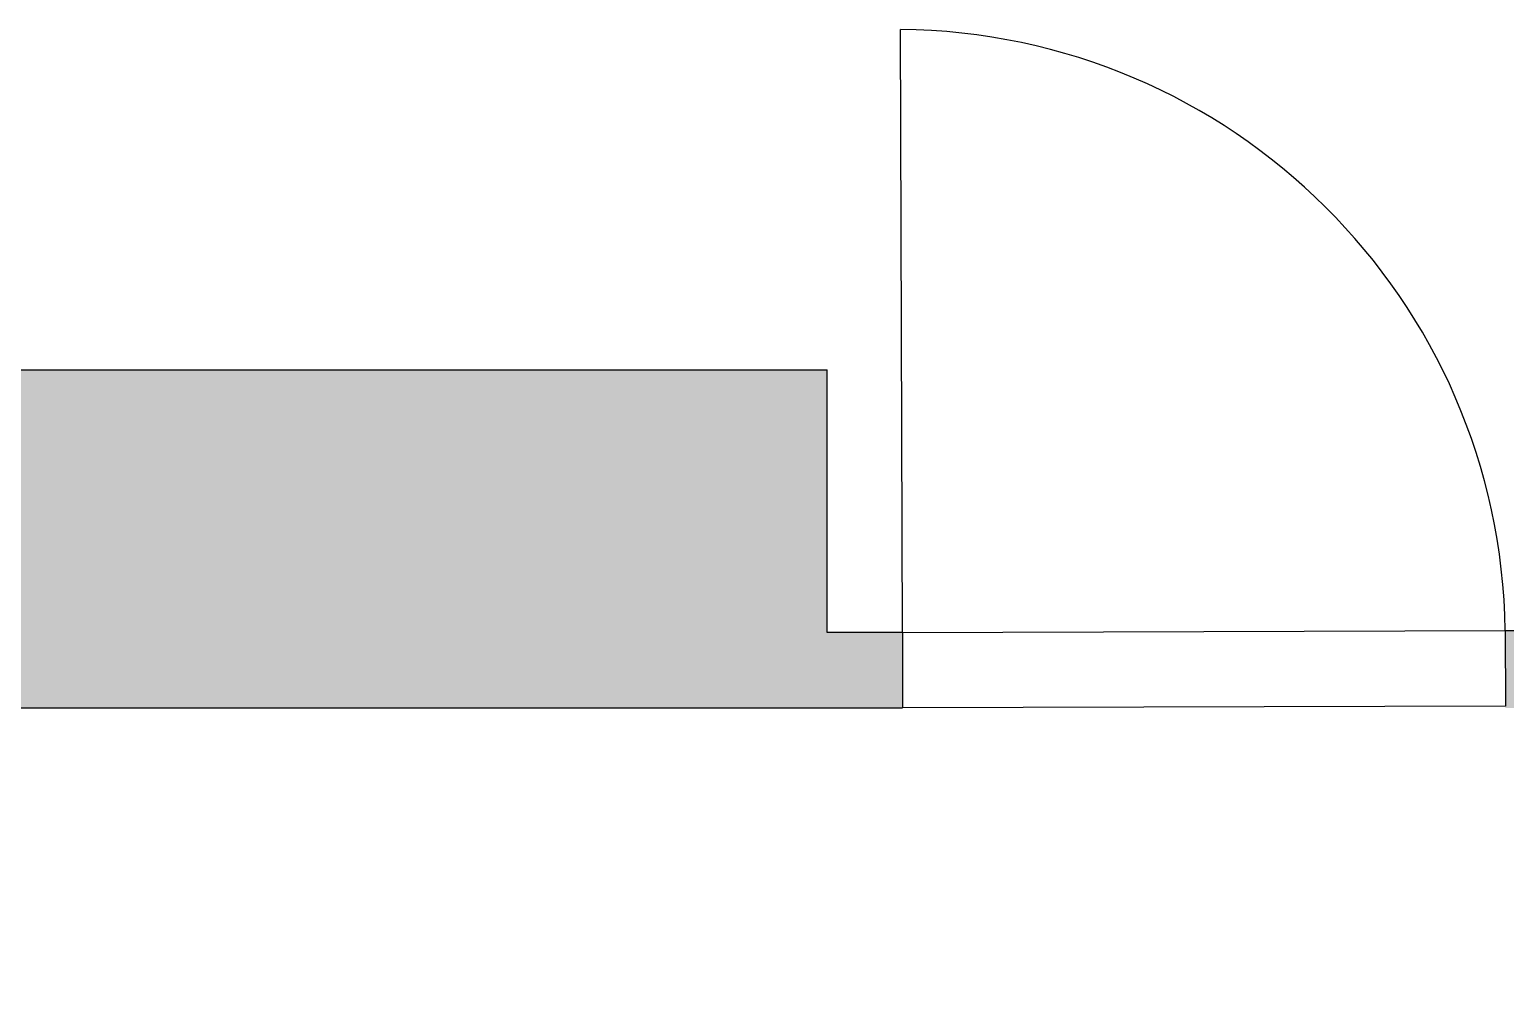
# Model space of a CAD drawing. Header units: millimetres. Extents: x 1227 to 9591, y 2506 to 9588.
# Drawn here: x 3734.5 to 3931, y 6968.5 to 7097.4 of the extents above; entities that cross this region are included whole.
import ezdxf

# ---------------------------------------------------------------- set-up
doc = ezdxf.new("R2010")
doc.units = ezdxf.units.MM
doc.layers.add('infissi', color=8, linetype='Continuous')
doc.layers.add('sectioned walls', color=7, linetype='Continuous')

msp = doc.modelspace()

# ---------------------------------------------------------------- hatches: boundary and pattern name
at = {"layer": 'sectioned walls'}
h = msp.add_hatch(color=256, dxfattribs=at)
h.dxf.hatch_style = 1
h.paths.add_polyline_path([(3840.7, 7052.135), (3473.683, 7052.133), (3473.685, 6546.995), (3503.685, 6546.995), (3503.685, 6577.089), (3493.945, 6577.089), (3493.945, 7007.141), (3850.731, 7007.135), (3850.7, 7017.17), (3840.7, 7017.17)])
h.paths.add_polyline_path([(4264.95, 7052.136), (3940.928, 7052.135), (3940.928, 7017.414), (3930.928, 7017.414), (3930.959, 7007.135), (4172.41, 7007.135), (4172.41, 6667.914), (4192.415, 6667.921), (4192.385, 6677.914), (4182.415, 6677.914), (4182.415, 7007.135), (4264.95, 7007.135)])
h.paths.add_polyline_path([(4870.166, 6678.189), (4649.241, 6677.914), (4649.234, 6687.91), (4639.269, 6687.941), (4639.241, 6677.914), (4272.612, 6677.914), (4272.644, 6667.949), (4870.135, 6668.159)])
h.paths.add_polyline_path([(4980.332, 6677.914), (4970.363, 6677.914), (4970.334, 6916.879), (4960.37, 6916.91), (4960.363, 6677.914), (4950.393, 6677.914), (4950.363, 6667.914), (4980.363, 6667.914)])
h.paths.add_polyline_path([(5441.589, 6829.608), (5421.543, 6829.608), (5422.284, 6677.914), (5060.56, 6678.193), (5060.591, 6667.914), (5422.284, 6667.914), (5422.174, 6578.183), (5382.738, 6578.086), (5352.738, 6578.086), (5352.738, 6546.995), (5382.738, 6547.081), (5382.738, 6568.086), (5422.162, 6568.183), (5421.543, 6062.137), (5441.589, 6062.137)])

# ---------------------------------------------------------------- linework, layer by layer
for p, q in [((3473.683, 7052.133), (3840.7, 7052.135)), ((3493.945, 7007.141), (3850.731, 7007.135))]:
    msp.add_line(p, q)
at = {"layer": 'infissi'}
for p, q in [((3850.7, 7017.17), (3850.455, 7097.397)), ((3850.7, 7017.17), (3930.928, 7017.414)), ((3850.7, 7017.17), (3850.731, 7007.135)), ((3930.928, 7017.414), (3930.958, 7007.38)), ((3930.958, 7007.38), (3850.731, 7007.135))]:
    msp.add_line(p, q, dxfattribs=at)
msp.add_arc((3849.759, 7016.222), 81.178, 0.84115, 89.50831, dxfattribs=at)
at = {"layer": 'sectioned walls'}
for p, q in [((3840.7, 7017.17), (3840.7, 7052.135)), ((3850.7, 7017.17), (3840.7, 7017.17)), ((3930.928, 7017.414), (3940.928, 7017.414))]:
    msp.add_line(p, q, dxfattribs=at)

doc.saveas('drawing.dxf')
